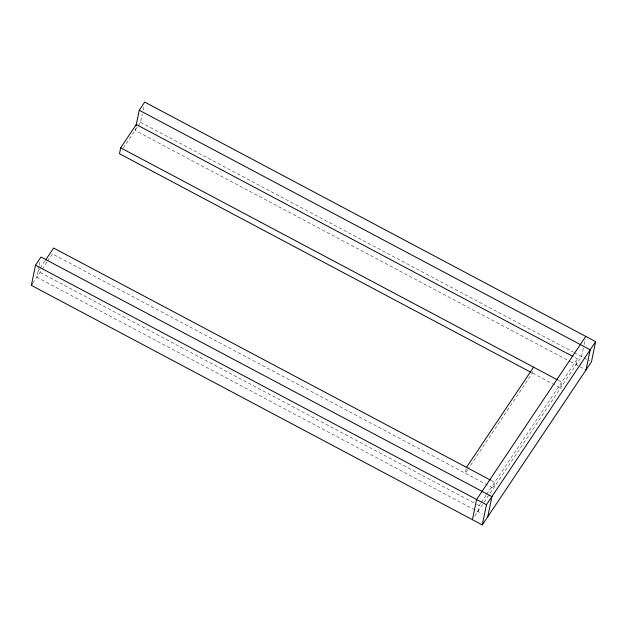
<?xml version="1.0" encoding="UTF-8"?>
<svg xmlns="http://www.w3.org/2000/svg" width="627" height="627" viewBox="0 0 627 627"><rect width="100%" height="100%" fill="white"/><g stroke="black" fill="none" stroke-linecap="round" stroke-linejoin="round"><path stroke-width="0.47" stroke-dasharray="3.13 2.35" d="M39.086 266.209L36.813 277.212L482.563 514.007M39.282 265.292L40.23 260.707M47.566 261.138L52.409 253.911L52.754 252.226M135.456 128.582L135.071 130.416L570.092 361.513M138.05 125.964L140.534 122.265L142.243 114.004M143.003 110.336L143.951 105.751M466.167 469.043L465.297 473.244L468.001 469.208M477.884 511.514L479.106 505.636L480.721 503.222M532.715 371.372L532.37 373.057L468.541 468.4M576.15 364.726L577.365 358.84L573.909 357.006M583.314 348.314L581.605 356.567L474.059 517.236M584.074 344.646L585.218 339.144M39.642 268.912L38.028 271.326L476.512 504.257M40.183 268.113L45.019 260.879M32.839 283.138L41.648 269.978M42.189 269.179L47.025 261.945M123.237 148.09L137.556 126.709M481.254 502.423L486.097 495.189M486.63 494.382L577.365 358.84M140.534 122.265L573.329 352.17M574.191 352.633L583.251 357.445M584.074 357.876L589.827 360.94M570.46 361.708L579.105 366.293M579.967 366.756L586.01 369.961M558.312 380.307L561.768 382.141L560.554 388.027L532.009 372.861M491.239 480.494L494.703 482.335L493.48 488.221L52.409 253.911M477.374 504.711L479.106 505.636"/><path stroke-width="0.94" d="M136.02 125.831L139.249 110.242L144.712 102.083L595.65 341.637L591.473 361.81L482.288 524.917L31.35 285.363L35.527 265.19L40.99 257.039L491.929 496.584L487.751 516.758M573.047 356.544L136.294 124.53L120.697 147.831L119.475 153.717L531.147 372.407M472.429 519.673L476.606 499.5L585.783 336.393M482.288 524.917L486.466 504.735L595.65 341.637M586.01 369.961L590.187 349.788L139.249 110.242M45.559 260.08L53.624 248.026L490.432 480.063M31.35 285.363L32.345 283.882M466.519 467.358L533.585 367.171M120.697 147.831L557.497 379.876M35.527 265.19L486.466 504.735"/></g></svg>
